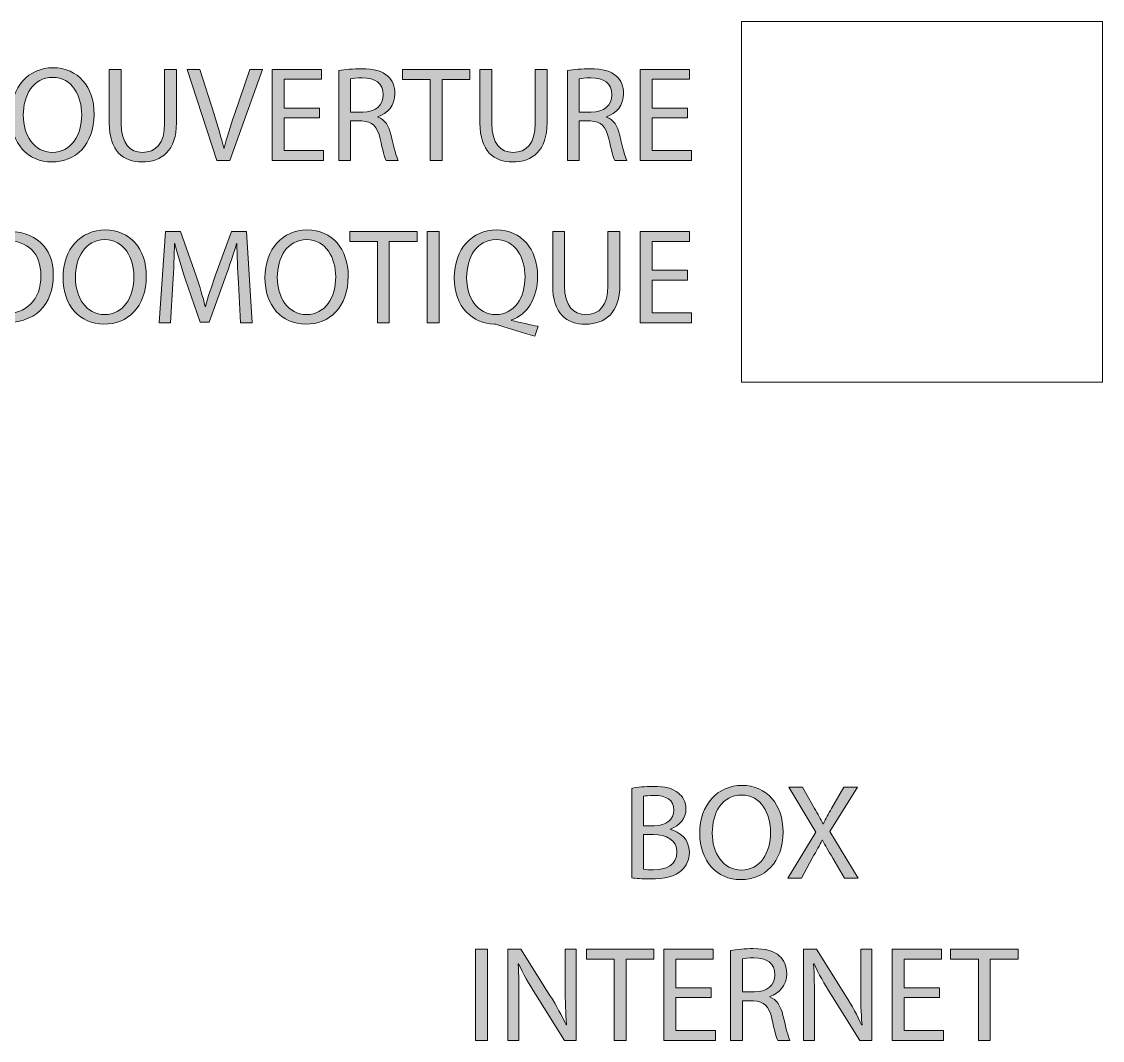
# Model space of a CAD drawing. Header units: inches. Extents: x 1 to 361, y -269 to -1.
# Drawn here: x 140.03 to 164, y -227.6 to -205 of the extents above; entities that cross this region are included whole.
import ezdxf

# ---------------------------------------------------------------- set-up
doc = ezdxf.new("R2010")
doc.units = ezdxf.units.IN
doc.header["$MEASUREMENT"] = 0
doc.layers.add('Layer 1', color=7, linetype='Continuous')

# ---------------------------------------------------------------- blocks, each defined once
blk = doc.blocks.new('block 23')
at = {"layer": 'Layer 1'}
h = blk.add_hatch(color=7, dxfattribs=at)
h.dxf.hatch_style = 2
edge = h.paths.add_edge_path()
edge.add_spline(control_points=[(141.641, -207.049), (141.641, -207.741), (141.219, -208.113), (140.703, -208.113), (140.166, -208.113), (139.795, -207.696), (139.795, -207.084), (139.795, -206.443), (140.19, -206.023), (140.73, -206.023), (141.285, -206.023), (141.641, -206.446), (141.641, -207.049)], knot_values=[0, 0, 0, 0, 1, 1, 1, 2, 2, 2, 3, 3, 3, 4, 4, 4, 4], degree=3, periodic=1)
edge = h.paths.add_edge_path()
edge.add_spline(control_points=[(140.07, -207.078), (140.07, -207.513), (140.304, -207.9), (140.718, -207.9), (141.132, -207.9), (141.366, -207.519), (141.366, -207.06), (141.366, -206.656), (141.156, -206.236), (140.721, -206.236), (140.286, -206.236), (140.07, -206.638), (140.07, -207.078)], knot_values=[0, 0, 0, 0, 1, 1, 1, 2, 2, 2, 3, 3, 3, 4, 4, 4, 4], degree=3, periodic=1)
h = blk.add_hatch(color=7, dxfattribs=at)
h.dxf.hatch_style = 2
edge = h.paths.add_edge_path()
edge.add_spline(control_points=[(142.241, -206.059), (142.241, -206.059), (142.241, -207.259), (142.241, -207.259), (142.241, -207.708), (142.442, -207.9), (142.712, -207.9), (143.009, -207.9), (143.204, -207.702), (143.204, -207.259), (143.204, -207.259), (143.204, -206.059), (143.204, -206.059), (143.204, -206.059), (143.468, -206.059), (143.468, -206.059), (143.468, -206.059), (143.468, -207.24), (143.468, -207.24), (143.468, -207.861), (143.141, -208.113), (142.703, -208.113), (142.289, -208.113), (141.977, -207.879), (141.977, -207.249), (141.977, -207.249), (141.977, -206.059), (141.977, -206.059), (141.977, -206.059), (142.241, -206.059), (142.241, -206.059)], knot_values=[0, 0, 0, 0, 1, 1, 1, 2, 2, 2, 3, 3, 3, 4, 4, 4, 5, 5, 5, 6, 6, 6, 7, 7, 7, 8, 8, 8, 9, 9, 9, 10, 10, 10, 10], degree=3, periodic=1)
h = blk.add_hatch(color=7, dxfattribs=at)
h.dxf.hatch_style = 2
edge = h.paths.add_edge_path()
edge.add_spline(control_points=[(144.364, -208.08), (144.364, -208.08), (143.702, -206.059), (143.702, -206.059), (143.702, -206.059), (143.987, -206.059), (143.987, -206.059), (143.987, -206.059), (144.301, -207.055), (144.301, -207.055), (144.385, -207.328), (144.46, -207.573), (144.517, -207.81), (144.517, -207.81), (144.523, -207.81), (144.523, -207.81), (144.58, -207.576), (144.661, -207.321), (144.754, -207.057), (144.754, -207.057), (145.096, -206.059), (145.096, -206.059), (145.096, -206.059), (145.375, -206.059), (145.375, -206.059), (145.375, -206.059), (144.652, -208.08), (144.652, -208.08), (144.652, -208.08), (144.364, -208.08), (144.364, -208.08)], knot_values=[0, 0, 0, 0, 1, 1, 1, 2, 2, 2, 3, 3, 3, 4, 4, 4, 5, 5, 5, 6, 6, 6, 7, 7, 7, 8, 8, 8, 9, 9, 9, 10, 10, 10, 10], degree=3, periodic=1)
h = blk.add_hatch(color=7, dxfattribs=at)
h.dxf.hatch_style = 2
h.paths.add_polyline_path([(146.637, -207.133), (145.855, -207.133), (145.855, -207.861), (146.73, -207.861), (146.73, -208.08), (145.591, -208.08), (145.591, -206.059), (146.685, -206.059), (146.685, -206.278), (145.855, -206.278), (145.855, -206.916), (146.637, -206.916)])
h = blk.add_hatch(color=7, dxfattribs=at)
h.dxf.hatch_style = 2
edge = h.paths.add_edge_path()
edge.add_spline(control_points=[(147.069, -206.086), (147.201, -206.062), (147.393, -206.044), (147.57, -206.044), (147.849, -206.044), (148.032, -206.098), (148.155, -206.209), (148.253, -206.299), (148.313, -206.437), (148.313, -206.596), (148.313, -206.86), (148.146, -207.037), (147.936, -207.108), (147.936, -207.108), (147.936, -207.117), (147.936, -207.117), (148.089, -207.171), (148.182, -207.315), (148.23, -207.525), (148.296, -207.807), (148.344, -208.002), (148.385, -208.08), (148.385, -208.08), (148.116, -208.08), (148.116, -208.08), (148.083, -208.02), (148.038, -207.849), (147.984, -207.597), (147.924, -207.319), (147.813, -207.213), (147.576, -207.204), (147.576, -207.204), (147.33, -207.204), (147.33, -207.204), (147.33, -207.204), (147.33, -208.08), (147.33, -208.08), (147.33, -208.08), (147.069, -208.08), (147.069, -208.08), (147.069, -208.08), (147.069, -206.086), (147.069, -206.086)], knot_values=[0, 0, 0, 0, 1, 1, 1, 2, 2, 2, 3, 3, 3, 4, 4, 4, 5, 5, 5, 6, 6, 6, 7, 7, 7, 8, 8, 8, 9, 9, 9, 10, 10, 10, 11, 11, 11, 12, 12, 12, 13, 13, 13, 14, 14, 14, 14], degree=3, periodic=1)
edge = h.paths.add_edge_path()
edge.add_spline(control_points=[(147.33, -207.006), (147.33, -207.006), (147.597, -207.006), (147.597, -207.006), (147.876, -207.006), (148.053, -206.854), (148.053, -206.623), (148.053, -206.362), (147.864, -206.248), (147.588, -206.248), (147.462, -206.248), (147.375, -206.257), (147.33, -206.269), (147.33, -206.269), (147.33, -207.006), (147.33, -207.006)], knot_values=[0, 0, 0, 0, 1, 1, 1, 2, 2, 2, 3, 3, 3, 4, 4, 4, 5, 5, 5, 5], degree=3, periodic=1)
h = blk.add_hatch(color=7, dxfattribs=at)
h.dxf.hatch_style = 2
h.paths.add_polyline_path([(149.093, -206.281), (148.478, -206.281), (148.478, -206.059), (149.974, -206.059), (149.974, -206.281), (149.357, -206.281), (149.357, -208.08), (149.093, -208.08)])
h = blk.add_hatch(color=7, dxfattribs=at)
h.dxf.hatch_style = 2
edge = h.paths.add_edge_path()
edge.add_spline(control_points=[(150.46, -206.059), (150.46, -206.059), (150.46, -207.259), (150.46, -207.259), (150.46, -207.708), (150.661, -207.9), (150.931, -207.9), (151.228, -207.9), (151.423, -207.702), (151.423, -207.259), (151.423, -207.259), (151.423, -206.059), (151.423, -206.059), (151.423, -206.059), (151.687, -206.059), (151.687, -206.059), (151.687, -206.059), (151.687, -207.24), (151.687, -207.24), (151.687, -207.861), (151.36, -208.113), (150.922, -208.113), (150.508, -208.113), (150.197, -207.879), (150.197, -207.249), (150.197, -207.249), (150.197, -206.059), (150.197, -206.059), (150.197, -206.059), (150.46, -206.059), (150.46, -206.059)], knot_values=[0, 0, 0, 0, 1, 1, 1, 2, 2, 2, 3, 3, 3, 4, 4, 4, 5, 5, 5, 6, 6, 6, 7, 7, 7, 8, 8, 8, 9, 9, 9, 10, 10, 10, 10], degree=3, periodic=1)
h = blk.add_hatch(color=7, dxfattribs=at)
h.dxf.hatch_style = 2
edge = h.paths.add_edge_path()
edge.add_spline(control_points=[(152.14, -206.086), (152.272, -206.062), (152.464, -206.044), (152.64, -206.044), (152.919, -206.044), (153.102, -206.098), (153.225, -206.209), (153.324, -206.299), (153.384, -206.437), (153.384, -206.596), (153.384, -206.86), (153.216, -207.037), (153.006, -207.108), (153.006, -207.108), (153.006, -207.117), (153.006, -207.117), (153.159, -207.171), (153.252, -207.315), (153.3, -207.525), (153.366, -207.807), (153.414, -208.002), (153.456, -208.08), (153.456, -208.08), (153.186, -208.08), (153.186, -208.08), (153.153, -208.02), (153.108, -207.849), (153.054, -207.597), (152.994, -207.319), (152.883, -207.213), (152.646, -207.204), (152.646, -207.204), (152.401, -207.204), (152.401, -207.204), (152.401, -207.204), (152.401, -208.08), (152.401, -208.08), (152.401, -208.08), (152.14, -208.08), (152.14, -208.08), (152.14, -208.08), (152.14, -206.086), (152.14, -206.086)], knot_values=[0, 0, 0, 0, 1, 1, 1, 2, 2, 2, 3, 3, 3, 4, 4, 4, 5, 5, 5, 6, 6, 6, 7, 7, 7, 8, 8, 8, 9, 9, 9, 10, 10, 10, 11, 11, 11, 12, 12, 12, 13, 13, 13, 14, 14, 14, 14], degree=3, periodic=1)
edge = h.paths.add_edge_path()
edge.add_spline(control_points=[(152.401, -207.006), (152.401, -207.006), (152.667, -207.006), (152.667, -207.006), (152.946, -207.006), (153.123, -206.854), (153.123, -206.623), (153.123, -206.362), (152.934, -206.248), (152.658, -206.248), (152.532, -206.248), (152.445, -206.257), (152.401, -206.269), (152.401, -206.269), (152.401, -207.006), (152.401, -207.006)], knot_values=[0, 0, 0, 0, 1, 1, 1, 2, 2, 2, 3, 3, 3, 4, 4, 4, 5, 5, 5, 5], degree=3, periodic=1)
h = blk.add_hatch(color=7, dxfattribs=at)
h.dxf.hatch_style = 2
h.paths.add_polyline_path([(154.796, -207.133), (154.014, -207.133), (154.014, -207.861), (154.889, -207.861), (154.889, -208.08), (153.75, -208.08), (153.75, -206.059), (154.844, -206.059), (154.844, -206.278), (154.014, -206.278), (154.014, -206.916), (154.796, -206.916)])
h = blk.add_hatch(color=7, dxfattribs=at)
h.dxf.hatch_style = 2
edge = h.paths.add_edge_path()
edge.add_spline(control_points=[(139.075, -209.687), (139.234, -209.661), (139.422, -209.643), (139.629, -209.643), (140.004, -209.643), (140.271, -209.732), (140.448, -209.894), (140.631, -210.06), (140.736, -210.293), (140.736, -210.62), (140.736, -210.95), (140.631, -211.22), (140.445, -211.405), (140.253, -211.595), (139.941, -211.696), (139.548, -211.696), (139.359, -211.696), (139.207, -211.687), (139.075, -211.673), (139.075, -211.673), (139.075, -209.687), (139.075, -209.687)], knot_values=[0, 0, 0, 0, 1, 1, 1, 2, 2, 2, 3, 3, 3, 4, 4, 4, 5, 5, 5, 6, 6, 6, 7, 7, 7, 7], degree=3, periodic=1)
edge = h.paths.add_edge_path()
edge.add_spline(control_points=[(139.336, -211.474), (139.401, -211.484), (139.497, -211.486), (139.599, -211.486), (140.16, -211.486), (140.46, -211.174), (140.46, -210.629), (140.463, -210.152), (140.193, -209.849), (139.641, -209.849), (139.506, -209.849), (139.405, -209.861), (139.336, -209.876), (139.336, -209.876), (139.336, -211.474), (139.336, -211.474)], knot_values=[0, 0, 0, 0, 1, 1, 1, 2, 2, 2, 3, 3, 3, 4, 4, 4, 5, 5, 5, 5], degree=3, periodic=1)
h = blk.add_hatch(color=7, dxfattribs=at)
h.dxf.hatch_style = 2
edge = h.paths.add_edge_path()
edge.add_spline(control_points=[(142.799, -210.647), (142.799, -211.34), (142.376, -211.711), (141.86, -211.711), (141.324, -211.711), (140.952, -211.294), (140.952, -210.683), (140.952, -210.041), (141.347, -209.621), (141.887, -209.621), (142.442, -209.621), (142.799, -210.044), (142.799, -210.647)], knot_values=[0, 0, 0, 0, 1, 1, 1, 2, 2, 2, 3, 3, 3, 4, 4, 4, 4], degree=3, periodic=1)
edge = h.paths.add_edge_path()
edge.add_spline(control_points=[(141.228, -210.677), (141.228, -211.112), (141.461, -211.498), (141.875, -211.498), (142.289, -211.498), (142.523, -211.118), (142.523, -210.659), (142.523, -210.254), (142.313, -209.834), (141.878, -209.834), (141.443, -209.834), (141.228, -210.236), (141.228, -210.677)], knot_values=[0, 0, 0, 0, 1, 1, 1, 2, 2, 2, 3, 3, 3, 4, 4, 4, 4], degree=3, periodic=1)
h = blk.add_hatch(color=7, dxfattribs=at)
h.dxf.hatch_style = 2
edge = h.paths.add_edge_path()
edge.add_spline(control_points=[(144.841, -210.791), (144.826, -210.509), (144.808, -210.167), (144.808, -209.918), (144.808, -209.918), (144.802, -209.918), (144.802, -209.918), (144.73, -210.152), (144.649, -210.407), (144.547, -210.686), (144.547, -210.686), (144.19, -211.666), (144.19, -211.666), (144.19, -211.666), (143.992, -211.666), (143.992, -211.666), (143.992, -211.666), (143.662, -210.704), (143.662, -210.704), (143.566, -210.416), (143.488, -210.158), (143.432, -209.918), (143.432, -209.918), (143.426, -209.918), (143.426, -209.918), (143.419, -210.17), (143.405, -210.506), (143.387, -210.812), (143.387, -210.812), (143.333, -211.678), (143.333, -211.678), (143.333, -211.678), (143.084, -211.678), (143.084, -211.678), (143.084, -211.678), (143.225, -209.657), (143.225, -209.657), (143.225, -209.657), (143.557, -209.657), (143.557, -209.657), (143.557, -209.657), (143.902, -210.635), (143.902, -210.635), (143.986, -210.884), (144.052, -211.105), (144.106, -211.316), (144.106, -211.316), (144.112, -211.316), (144.112, -211.316), (144.166, -211.112), (144.238, -210.89), (144.328, -210.635), (144.328, -210.635), (144.688, -209.657), (144.688, -209.657), (144.688, -209.657), (145.021, -209.657), (145.021, -209.657), (145.021, -209.657), (145.147, -211.678), (145.147, -211.678), (145.147, -211.678), (144.889, -211.678), (144.889, -211.678), (144.889, -211.678), (144.841, -210.791), (144.841, -210.791)], knot_values=[0, 0, 0, 0, 1, 1, 1, 2, 2, 2, 3, 3, 3, 4, 4, 4, 5, 5, 5, 6, 6, 6, 7, 7, 7, 8, 8, 8, 9, 9, 9, 10, 10, 10, 11, 11, 11, 12, 12, 12, 13, 13, 13, 14, 14, 14, 15, 15, 15, 16, 16, 16, 17, 17, 17, 18, 18, 18, 19, 19, 19, 20, 20, 20, 21, 21, 21, 22, 22, 22, 22], degree=3, periodic=1)
h = blk.add_hatch(color=7, dxfattribs=at)
h.dxf.hatch_style = 2
edge = h.paths.add_edge_path()
edge.add_spline(control_points=[(147.276, -210.647), (147.276, -211.34), (146.853, -211.711), (146.337, -211.711), (145.8, -211.711), (145.429, -211.294), (145.429, -210.683), (145.429, -210.041), (145.824, -209.621), (146.364, -209.621), (146.919, -209.621), (147.276, -210.044), (147.276, -210.647)], knot_values=[0, 0, 0, 0, 1, 1, 1, 2, 2, 2, 3, 3, 3, 4, 4, 4, 4], degree=3, periodic=1)
edge = h.paths.add_edge_path()
edge.add_spline(control_points=[(145.704, -210.677), (145.704, -211.112), (145.938, -211.498), (146.352, -211.498), (146.766, -211.498), (147, -211.118), (147, -210.659), (147, -210.254), (146.79, -209.834), (146.355, -209.834), (145.92, -209.834), (145.704, -210.236), (145.704, -210.677)], knot_values=[0, 0, 0, 0, 1, 1, 1, 2, 2, 2, 3, 3, 3, 4, 4, 4, 4], degree=3, periodic=1)
h = blk.add_hatch(color=7, dxfattribs=at)
h.dxf.hatch_style = 2
h.paths.add_polyline_path([(147.923, -209.879), (147.309, -209.879), (147.309, -209.657), (148.805, -209.657), (148.805, -209.879), (148.187, -209.879), (148.187, -211.678), (147.923, -211.678)])
h = blk.add_hatch(color=7, dxfattribs=at)
h.dxf.hatch_style = 2
h.paths.add_polyline_path([(149.291, -209.657), (149.291, -211.678), (149.027, -211.678), (149.027, -209.657)])
h = blk.add_hatch(color=7, dxfattribs=at)
h.dxf.hatch_style = 2
edge = h.paths.add_edge_path()
edge.add_spline(control_points=[(151.414, -211.975), (151.141, -211.903), (150.874, -211.822), (150.64, -211.741), (150.595, -211.726), (150.556, -211.711), (150.517, -211.711), (150.034, -211.693), (149.627, -211.34), (149.627, -210.686), (149.627, -210.038), (150.019, -209.621), (150.565, -209.621), (151.117, -209.621), (151.474, -210.047), (151.474, -210.644), (151.474, -211.165), (151.234, -211.495), (150.898, -211.615), (150.898, -211.615), (150.898, -211.627), (150.898, -211.627), (151.099, -211.678), (151.318, -211.726), (151.489, -211.757), (151.489, -211.757), (151.414, -211.975), (151.414, -211.975)], knot_values=[0, 0, 0, 0, 1, 1, 1, 2, 2, 2, 3, 3, 3, 4, 4, 4, 5, 5, 5, 6, 6, 6, 7, 7, 7, 8, 8, 8, 9, 9, 9, 9], degree=3, periodic=1)
edge = h.paths.add_edge_path()
edge.add_spline(control_points=[(151.198, -210.659), (151.198, -210.251), (150.988, -209.834), (150.559, -209.834), (150.118, -209.834), (149.902, -210.242), (149.902, -210.68), (149.902, -211.112), (150.136, -211.498), (150.55, -211.498), (150.964, -211.498), (151.198, -211.118), (151.198, -210.659)], knot_values=[0, 0, 0, 0, 1, 1, 1, 2, 2, 2, 3, 3, 3, 4, 4, 4, 4], degree=3, periodic=1)
h = blk.add_hatch(color=7, dxfattribs=at)
h.dxf.hatch_style = 2
edge = h.paths.add_edge_path()
edge.add_spline(control_points=[(152.073, -209.657), (152.073, -209.657), (152.073, -210.857), (152.073, -210.857), (152.073, -211.307), (152.274, -211.498), (152.544, -211.498), (152.841, -211.498), (153.036, -211.3), (153.036, -210.857), (153.036, -210.857), (153.036, -209.657), (153.036, -209.657), (153.036, -209.657), (153.3, -209.657), (153.3, -209.657), (153.3, -209.657), (153.3, -210.839), (153.3, -210.839), (153.3, -211.46), (152.973, -211.711), (152.535, -211.711), (152.121, -211.711), (151.81, -211.478), (151.81, -210.848), (151.81, -210.848), (151.81, -209.657), (151.81, -209.657), (151.81, -209.657), (152.073, -209.657), (152.073, -209.657)], knot_values=[0, 0, 0, 0, 1, 1, 1, 2, 2, 2, 3, 3, 3, 4, 4, 4, 5, 5, 5, 6, 6, 6, 7, 7, 7, 8, 8, 8, 9, 9, 9, 10, 10, 10, 10], degree=3, periodic=1)
h = blk.add_hatch(color=7, dxfattribs=at)
h.dxf.hatch_style = 2
h.paths.add_polyline_path([(154.796, -210.731), (154.014, -210.731), (154.014, -211.46), (154.889, -211.46), (154.889, -211.678), (153.75, -211.678), (153.75, -209.657), (154.844, -209.657), (154.844, -209.876), (154.014, -209.876), (154.014, -210.515), (154.796, -210.515)])
at = {"layer": 'Layer 1', "lineweight": 0}
for points in [[(146.637, -207.133), (145.855, -207.133), (145.855, -207.861), (146.73, -207.861), (146.73, -208.08), (145.591, -208.08), (145.591, -206.059), (146.685, -206.059), (146.685, -206.278), (145.855, -206.278), (145.855, -206.916), (146.637, -206.916), (146.637, -207.133)], [(149.093, -206.281), (148.478, -206.281), (148.478, -206.059), (149.974, -206.059), (149.974, -206.281), (149.357, -206.281), (149.357, -208.08), (149.093, -208.08), (149.093, -206.281)], [(154.796, -207.133), (154.014, -207.133), (154.014, -207.861), (154.889, -207.861), (154.889, -208.08), (153.75, -208.08), (153.75, -206.059), (154.844, -206.059), (154.844, -206.278), (154.014, -206.278), (154.014, -206.916), (154.796, -206.916), (154.796, -207.133)], [(147.923, -209.879), (147.309, -209.879), (147.309, -209.657), (148.805, -209.657), (148.805, -209.879), (148.187, -209.879), (148.187, -211.678), (147.923, -211.678), (147.923, -209.879)], [(149.291, -209.657), (149.291, -211.678), (149.027, -211.678), (149.027, -209.657), (149.291, -209.657)], [(154.796, -210.731), (154.014, -210.731), (154.014, -211.46), (154.889, -211.46), (154.889, -211.678), (153.75, -211.678), (153.75, -209.657), (154.844, -209.657), (154.844, -209.876), (154.014, -209.876), (154.014, -210.515), (154.796, -210.515), (154.796, -210.731)]]:
    blk.add_lwpolyline(points, dxfattribs=at)
for points, knots in [([(141.641, -207.049), (141.641, -207.741), (141.219, -208.113), (140.703, -208.113), (140.166, -208.113), (139.795, -207.696), (139.795, -207.084), (139.795, -206.443), (140.19, -206.023), (140.73, -206.023), (141.285, -206.023), (141.641, -206.446), (141.641, -207.049)], [0, 0, 0, 0, 1, 1, 1, 2, 2, 2, 3, 3, 3, 4, 4, 4, 4]), ([(142.241, -206.059), (142.241, -206.059), (142.241, -207.259), (142.241, -207.259), (142.241, -207.708), (142.442, -207.9), (142.712, -207.9), (143.009, -207.9), (143.204, -207.702), (143.204, -207.259), (143.204, -207.259), (143.204, -206.059), (143.204, -206.059), (143.204, -206.059), (143.468, -206.059), (143.468, -206.059), (143.468, -206.059), (143.468, -207.24), (143.468, -207.24), (143.468, -207.861), (143.141, -208.113), (142.703, -208.113), (142.289, -208.113), (141.977, -207.879), (141.977, -207.249), (141.977, -207.249), (141.977, -206.059), (141.977, -206.059), (141.977, -206.059), (142.241, -206.059), (142.241, -206.059)], [0, 0, 0, 0, 1, 1, 1, 2, 2, 2, 3, 3, 3, 4, 4, 4, 5, 5, 5, 6, 6, 6, 7, 7, 7, 8, 8, 8, 9, 9, 9, 10, 10, 10, 10]), ([(144.364, -208.08), (144.364, -208.08), (143.702, -206.059), (143.702, -206.059), (143.702, -206.059), (143.987, -206.059), (143.987, -206.059), (143.987, -206.059), (144.301, -207.055), (144.301, -207.055), (144.385, -207.328), (144.46, -207.573), (144.517, -207.81), (144.517, -207.81), (144.523, -207.81), (144.523, -207.81), (144.58, -207.576), (144.661, -207.321), (144.754, -207.057), (144.754, -207.057), (145.096, -206.059), (145.096, -206.059), (145.096, -206.059), (145.375, -206.059), (145.375, -206.059), (145.375, -206.059), (144.652, -208.08), (144.652, -208.08), (144.652, -208.08), (144.364, -208.08), (144.364, -208.08)], [0, 0, 0, 0, 1, 1, 1, 2, 2, 2, 3, 3, 3, 4, 4, 4, 5, 5, 5, 6, 6, 6, 7, 7, 7, 8, 8, 8, 9, 9, 9, 10, 10, 10, 10]), ([(147.069, -206.086), (147.201, -206.062), (147.393, -206.044), (147.57, -206.044), (147.849, -206.044), (148.032, -206.098), (148.155, -206.209), (148.253, -206.299), (148.313, -206.437), (148.313, -206.596), (148.313, -206.86), (148.146, -207.037), (147.936, -207.108), (147.936, -207.108), (147.936, -207.117), (147.936, -207.117), (148.089, -207.171), (148.182, -207.315), (148.23, -207.525), (148.296, -207.807), (148.344, -208.002), (148.385, -208.08), (148.385, -208.08), (148.116, -208.08), (148.116, -208.08), (148.083, -208.02), (148.038, -207.849), (147.984, -207.597), (147.924, -207.319), (147.813, -207.213), (147.576, -207.204), (147.576, -207.204), (147.33, -207.204), (147.33, -207.204), (147.33, -207.204), (147.33, -208.08), (147.33, -208.08), (147.33, -208.08), (147.069, -208.08), (147.069, -208.08), (147.069, -208.08), (147.069, -206.086), (147.069, -206.086)], [0, 0, 0, 0, 1, 1, 1, 2, 2, 2, 3, 3, 3, 4, 4, 4, 5, 5, 5, 6, 6, 6, 7, 7, 7, 8, 8, 8, 9, 9, 9, 10, 10, 10, 11, 11, 11, 12, 12, 12, 13, 13, 13, 14, 14, 14, 14]), ([(150.46, -206.059), (150.46, -206.059), (150.46, -207.259), (150.46, -207.259), (150.46, -207.708), (150.661, -207.9), (150.931, -207.9), (151.228, -207.9), (151.423, -207.702), (151.423, -207.259), (151.423, -207.259), (151.423, -206.059), (151.423, -206.059), (151.423, -206.059), (151.687, -206.059), (151.687, -206.059), (151.687, -206.059), (151.687, -207.24), (151.687, -207.24), (151.687, -207.861), (151.36, -208.113), (150.922, -208.113), (150.508, -208.113), (150.197, -207.879), (150.197, -207.249), (150.197, -207.249), (150.197, -206.059), (150.197, -206.059), (150.197, -206.059), (150.46, -206.059), (150.46, -206.059)], [0, 0, 0, 0, 1, 1, 1, 2, 2, 2, 3, 3, 3, 4, 4, 4, 5, 5, 5, 6, 6, 6, 7, 7, 7, 8, 8, 8, 9, 9, 9, 10, 10, 10, 10]), ([(152.14, -206.086), (152.272, -206.062), (152.464, -206.044), (152.64, -206.044), (152.919, -206.044), (153.102, -206.098), (153.225, -206.209), (153.324, -206.299), (153.384, -206.437), (153.384, -206.596), (153.384, -206.86), (153.216, -207.037), (153.006, -207.108), (153.006, -207.108), (153.006, -207.117), (153.006, -207.117), (153.159, -207.171), (153.252, -207.315), (153.3, -207.525), (153.366, -207.807), (153.414, -208.002), (153.456, -208.08), (153.456, -208.08), (153.186, -208.08), (153.186, -208.08), (153.153, -208.02), (153.108, -207.849), (153.054, -207.597), (152.994, -207.319), (152.883, -207.213), (152.646, -207.204), (152.646, -207.204), (152.401, -207.204), (152.401, -207.204), (152.401, -207.204), (152.401, -208.08), (152.401, -208.08), (152.401, -208.08), (152.14, -208.08), (152.14, -208.08), (152.14, -208.08), (152.14, -206.086), (152.14, -206.086)], [0, 0, 0, 0, 1, 1, 1, 2, 2, 2, 3, 3, 3, 4, 4, 4, 5, 5, 5, 6, 6, 6, 7, 7, 7, 8, 8, 8, 9, 9, 9, 10, 10, 10, 11, 11, 11, 12, 12, 12, 13, 13, 13, 14, 14, 14, 14]), ([(140.07, -207.078), (140.07, -207.513), (140.304, -207.9), (140.718, -207.9), (141.132, -207.9), (141.366, -207.519), (141.366, -207.06), (141.366, -206.656), (141.156, -206.236), (140.721, -206.236), (140.286, -206.236), (140.07, -206.638), (140.07, -207.078)], [0, 0, 0, 0, 1, 1, 1, 2, 2, 2, 3, 3, 3, 4, 4, 4, 4]), ([(147.33, -207.006), (147.33, -207.006), (147.597, -207.006), (147.597, -207.006), (147.876, -207.006), (148.053, -206.854), (148.053, -206.623), (148.053, -206.362), (147.864, -206.248), (147.588, -206.248), (147.462, -206.248), (147.375, -206.257), (147.33, -206.269), (147.33, -206.269), (147.33, -207.006), (147.33, -207.006)], [0, 0, 0, 0, 1, 1, 1, 2, 2, 2, 3, 3, 3, 4, 4, 4, 5, 5, 5, 5]), ([(152.401, -207.006), (152.401, -207.006), (152.667, -207.006), (152.667, -207.006), (152.946, -207.006), (153.123, -206.854), (153.123, -206.623), (153.123, -206.362), (152.934, -206.248), (152.658, -206.248), (152.532, -206.248), (152.445, -206.257), (152.401, -206.269), (152.401, -206.269), (152.401, -207.006), (152.401, -207.006)], [0, 0, 0, 0, 1, 1, 1, 2, 2, 2, 3, 3, 3, 4, 4, 4, 5, 5, 5, 5]), ([(139.075, -209.687), (139.234, -209.661), (139.422, -209.643), (139.629, -209.643), (140.004, -209.643), (140.271, -209.732), (140.448, -209.894), (140.631, -210.06), (140.736, -210.293), (140.736, -210.62), (140.736, -210.95), (140.631, -211.22), (140.445, -211.405), (140.253, -211.595), (139.941, -211.696), (139.548, -211.696), (139.359, -211.696), (139.207, -211.687), (139.075, -211.673), (139.075, -211.673), (139.075, -209.687), (139.075, -209.687)], [0, 0, 0, 0, 1, 1, 1, 2, 2, 2, 3, 3, 3, 4, 4, 4, 5, 5, 5, 6, 6, 6, 7, 7, 7, 7]), ([(142.799, -210.647), (142.799, -211.34), (142.376, -211.711), (141.86, -211.711), (141.324, -211.711), (140.952, -211.294), (140.952, -210.683), (140.952, -210.041), (141.347, -209.621), (141.887, -209.621), (142.442, -209.621), (142.799, -210.044), (142.799, -210.647)], [0, 0, 0, 0, 1, 1, 1, 2, 2, 2, 3, 3, 3, 4, 4, 4, 4]), ([(144.841, -210.791), (144.826, -210.509), (144.808, -210.167), (144.808, -209.918), (144.808, -209.918), (144.802, -209.918), (144.802, -209.918), (144.73, -210.152), (144.649, -210.407), (144.547, -210.686), (144.547, -210.686), (144.19, -211.666), (144.19, -211.666), (144.19, -211.666), (143.992, -211.666), (143.992, -211.666), (143.992, -211.666), (143.662, -210.704), (143.662, -210.704), (143.566, -210.416), (143.488, -210.158), (143.432, -209.918), (143.432, -209.918), (143.426, -209.918), (143.426, -209.918), (143.419, -210.17), (143.405, -210.506), (143.387, -210.812), (143.387, -210.812), (143.333, -211.678), (143.333, -211.678), (143.333, -211.678), (143.084, -211.678), (143.084, -211.678), (143.084, -211.678), (143.225, -209.657), (143.225, -209.657), (143.225, -209.657), (143.557, -209.657), (143.557, -209.657), (143.557, -209.657), (143.902, -210.635), (143.902, -210.635), (143.986, -210.884), (144.052, -211.105), (144.106, -211.316), (144.106, -211.316), (144.112, -211.316), (144.112, -211.316), (144.166, -211.112), (144.238, -210.89), (144.328, -210.635), (144.328, -210.635), (144.688, -209.657), (144.688, -209.657), (144.688, -209.657), (145.021, -209.657), (145.021, -209.657), (145.021, -209.657), (145.147, -211.678), (145.147, -211.678), (145.147, -211.678), (144.889, -211.678), (144.889, -211.678), (144.889, -211.678), (144.841, -210.791), (144.841, -210.791)], [0, 0, 0, 0, 1, 1, 1, 2, 2, 2, 3, 3, 3, 4, 4, 4, 5, 5, 5, 6, 6, 6, 7, 7, 7, 8, 8, 8, 9, 9, 9, 10, 10, 10, 11, 11, 11, 12, 12, 12, 13, 13, 13, 14, 14, 14, 15, 15, 15, 16, 16, 16, 17, 17, 17, 18, 18, 18, 19, 19, 19, 20, 20, 20, 21, 21, 21, 22, 22, 22, 22]), ([(147.276, -210.647), (147.276, -211.34), (146.853, -211.711), (146.337, -211.711), (145.8, -211.711), (145.429, -211.294), (145.429, -210.683), (145.429, -210.041), (145.824, -209.621), (146.364, -209.621), (146.919, -209.621), (147.276, -210.044), (147.276, -210.647)], [0, 0, 0, 0, 1, 1, 1, 2, 2, 2, 3, 3, 3, 4, 4, 4, 4]), ([(151.414, -211.975), (151.141, -211.903), (150.874, -211.822), (150.64, -211.741), (150.595, -211.726), (150.556, -211.711), (150.517, -211.711), (150.034, -211.693), (149.627, -211.34), (149.627, -210.686), (149.627, -210.038), (150.019, -209.621), (150.565, -209.621), (151.117, -209.621), (151.474, -210.047), (151.474, -210.644), (151.474, -211.165), (151.234, -211.495), (150.898, -211.615), (150.898, -211.615), (150.898, -211.627), (150.898, -211.627), (151.099, -211.678), (151.318, -211.726), (151.489, -211.757), (151.489, -211.757), (151.414, -211.975), (151.414, -211.975)], [0, 0, 0, 0, 1, 1, 1, 2, 2, 2, 3, 3, 3, 4, 4, 4, 5, 5, 5, 6, 6, 6, 7, 7, 7, 8, 8, 8, 9, 9, 9, 9]), ([(152.073, -209.657), (152.073, -209.657), (152.073, -210.857), (152.073, -210.857), (152.073, -211.307), (152.274, -211.498), (152.544, -211.498), (152.841, -211.498), (153.036, -211.3), (153.036, -210.857), (153.036, -210.857), (153.036, -209.657), (153.036, -209.657), (153.036, -209.657), (153.3, -209.657), (153.3, -209.657), (153.3, -209.657), (153.3, -210.839), (153.3, -210.839), (153.3, -211.46), (152.973, -211.711), (152.535, -211.711), (152.121, -211.711), (151.81, -211.478), (151.81, -210.848), (151.81, -210.848), (151.81, -209.657), (151.81, -209.657), (151.81, -209.657), (152.073, -209.657), (152.073, -209.657)], [0, 0, 0, 0, 1, 1, 1, 2, 2, 2, 3, 3, 3, 4, 4, 4, 5, 5, 5, 6, 6, 6, 7, 7, 7, 8, 8, 8, 9, 9, 9, 10, 10, 10, 10]), ([(139.336, -211.474), (139.401, -211.484), (139.497, -211.486), (139.599, -211.486), (140.16, -211.486), (140.46, -211.174), (140.46, -210.629), (140.463, -210.152), (140.193, -209.849), (139.641, -209.849), (139.506, -209.849), (139.405, -209.861), (139.336, -209.876), (139.336, -209.876), (139.336, -211.474), (139.336, -211.474)], [0, 0, 0, 0, 1, 1, 1, 2, 2, 2, 3, 3, 3, 4, 4, 4, 5, 5, 5, 5]), ([(141.228, -210.677), (141.228, -211.112), (141.461, -211.498), (141.875, -211.498), (142.289, -211.498), (142.523, -211.118), (142.523, -210.659), (142.523, -210.254), (142.313, -209.834), (141.878, -209.834), (141.443, -209.834), (141.228, -210.236), (141.228, -210.677)], [0, 0, 0, 0, 1, 1, 1, 2, 2, 2, 3, 3, 3, 4, 4, 4, 4]), ([(145.704, -210.677), (145.704, -211.112), (145.938, -211.498), (146.352, -211.498), (146.766, -211.498), (147, -211.118), (147, -210.659), (147, -210.254), (146.79, -209.834), (146.355, -209.834), (145.92, -209.834), (145.704, -210.236), (145.704, -210.677)], [0, 0, 0, 0, 1, 1, 1, 2, 2, 2, 3, 3, 3, 4, 4, 4, 4]), ([(151.198, -210.659), (151.198, -210.251), (150.988, -209.834), (150.559, -209.834), (150.118, -209.834), (149.902, -210.242), (149.902, -210.68), (149.902, -211.112), (150.136, -211.498), (150.55, -211.498), (150.964, -211.498), (151.198, -211.118), (151.198, -210.659)], [0, 0, 0, 0, 1, 1, 1, 2, 2, 2, 3, 3, 3, 4, 4, 4, 4])]:
    blk.add_open_spline(points, degree=3, knots=knots, dxfattribs=at)
blk = doc.blocks.new('block 55')
at = {"layer": 'Layer 1'}
h = blk.add_hatch(color=7, dxfattribs=at)
h.dxf.hatch_style = 2
edge = h.paths.add_edge_path()
edge.add_spline(control_points=[(153.567, -222.008), (153.68, -221.982), (153.863, -221.964), (154.043, -221.964), (154.304, -221.964), (154.472, -222.008), (154.595, -222.11), (154.7, -222.188), (154.766, -222.308), (154.766, -222.467), (154.766, -222.665), (154.634, -222.836), (154.424, -222.911), (154.424, -222.911), (154.424, -222.92), (154.424, -222.92), (154.616, -222.965), (154.841, -223.124), (154.841, -223.424), (154.841, -223.597), (154.772, -223.732), (154.667, -223.828), (154.529, -223.957), (154.301, -224.017), (153.971, -224.017), (153.791, -224.017), (153.653, -224.005), (153.567, -223.994), (153.567, -223.994), (153.567, -222.008), (153.567, -222.008)], knot_values=[0, 0, 0, 0, 1, 1, 1, 2, 2, 2, 3, 3, 3, 4, 4, 4, 5, 5, 5, 6, 6, 6, 7, 7, 7, 8, 8, 8, 9, 9, 9, 10, 10, 10, 10], degree=3, periodic=1)
edge = h.paths.add_edge_path()
edge.add_spline(control_points=[(153.827, -222.836), (153.827, -222.836), (154.064, -222.836), (154.064, -222.836), (154.337, -222.836), (154.499, -222.689), (154.499, -222.494), (154.499, -222.26), (154.322, -222.164), (154.058, -222.164), (153.938, -222.164), (153.869, -222.173), (153.827, -222.182), (153.827, -222.182), (153.827, -222.836), (153.827, -222.836)], knot_values=[0, 0, 0, 0, 1, 1, 1, 2, 2, 2, 3, 3, 3, 4, 4, 4, 5, 5, 5, 5], degree=3, periodic=1)
edge = h.paths.add_edge_path()
edge.add_spline(control_points=[(153.827, -223.801), (153.881, -223.81), (153.953, -223.814), (154.046, -223.814), (154.316, -223.814), (154.565, -223.715), (154.565, -223.421), (154.565, -223.148), (154.328, -223.031), (154.043, -223.031), (154.043, -223.031), (153.827, -223.031), (153.827, -223.031), (153.827, -223.031), (153.827, -223.801), (153.827, -223.801)], knot_values=[0, 0, 0, 0, 1, 1, 1, 2, 2, 2, 3, 3, 3, 4, 4, 4, 5, 5, 5, 5], degree=3, periodic=1)
h = blk.add_hatch(color=7, dxfattribs=at)
h.dxf.hatch_style = 2
edge = h.paths.add_edge_path()
edge.add_spline(control_points=[(156.919, -222.968), (156.919, -223.661), (156.496, -224.032), (155.98, -224.032), (155.444, -224.032), (155.072, -223.615), (155.072, -223.004), (155.072, -222.362), (155.468, -221.942), (156.007, -221.942), (156.562, -221.942), (156.919, -222.365), (156.919, -222.968)], knot_values=[0, 0, 0, 0, 1, 1, 1, 2, 2, 2, 3, 3, 3, 4, 4, 4, 4], degree=3, periodic=1)
edge = h.paths.add_edge_path()
edge.add_spline(control_points=[(155.348, -222.998), (155.348, -223.433), (155.581, -223.819), (155.995, -223.819), (156.409, -223.819), (156.643, -223.439), (156.643, -222.98), (156.643, -222.575), (156.433, -222.155), (155.998, -222.155), (155.563, -222.155), (155.348, -222.557), (155.348, -222.998)], knot_values=[0, 0, 0, 0, 1, 1, 1, 2, 2, 2, 3, 3, 3, 4, 4, 4, 4], degree=3, periodic=1)
h = blk.add_hatch(color=7, dxfattribs=at)
h.dxf.hatch_style = 2
edge = h.paths.add_edge_path()
edge.add_spline(control_points=[(158.283, -223.999), (158.283, -223.999), (158.022, -223.553), (158.022, -223.553), (157.917, -223.382), (157.854, -223.271), (157.791, -223.154), (157.791, -223.154), (157.786, -223.154), (157.786, -223.154), (157.728, -223.271), (157.668, -223.379), (157.566, -223.555), (157.566, -223.555), (157.324, -223.999), (157.324, -223.999), (157.324, -223.999), (157.024, -223.999), (157.024, -223.999), (157.024, -223.999), (157.642, -222.977), (157.642, -222.977), (157.642, -222.977), (157.048, -221.978), (157.048, -221.978), (157.048, -221.978), (157.351, -221.978), (157.351, -221.978), (157.351, -221.978), (157.617, -222.452), (157.617, -222.452), (157.693, -222.584), (157.749, -222.686), (157.803, -222.794), (157.803, -222.794), (157.812, -222.794), (157.812, -222.794), (157.87, -222.674), (157.921, -222.581), (157.995, -222.452), (157.995, -222.452), (158.268, -221.978), (158.268, -221.978), (158.268, -221.978), (158.571, -221.978), (158.571, -221.978), (158.571, -221.978), (157.956, -222.962), (157.956, -222.962), (157.956, -222.962), (158.586, -223.999), (158.586, -223.999), (158.586, -223.999), (158.283, -223.999), (158.283, -223.999)], knot_values=[0, 0, 0, 0, 1, 1, 1, 2, 2, 2, 3, 3, 3, 4, 4, 4, 5, 5, 5, 6, 6, 6, 7, 7, 7, 8, 8, 8, 9, 9, 9, 10, 10, 10, 11, 11, 11, 12, 12, 12, 13, 13, 13, 14, 14, 14, 15, 15, 15, 16, 16, 16, 17, 17, 17, 18, 18, 18, 18], degree=3, periodic=1)
h = blk.add_hatch(color=7, dxfattribs=at)
h.dxf.hatch_style = 2
h.paths.add_polyline_path([(150.361, -225.577), (150.361, -227.598), (150.097, -227.598), (150.097, -225.577)])
h = blk.add_hatch(color=7, dxfattribs=at)
h.dxf.hatch_style = 2
edge = h.paths.add_edge_path()
edge.add_spline(control_points=[(150.817, -227.598), (150.817, -227.598), (150.817, -225.577), (150.817, -225.577), (150.817, -225.577), (151.105, -225.577), (151.105, -225.577), (151.105, -225.577), (151.749, -226.599), (151.749, -226.599), (151.896, -226.836), (152.016, -227.049), (152.109, -227.256), (152.109, -227.256), (152.118, -227.253), (152.118, -227.253), (152.094, -226.983), (152.088, -226.737), (152.088, -226.422), (152.088, -226.422), (152.088, -225.577), (152.088, -225.577), (152.088, -225.577), (152.334, -225.577), (152.334, -225.577), (152.334, -225.577), (152.334, -227.598), (152.334, -227.598), (152.334, -227.598), (152.07, -227.598), (152.07, -227.598), (152.07, -227.598), (151.428, -226.573), (151.428, -226.573), (151.288, -226.347), (151.153, -226.116), (151.054, -225.898), (151.054, -225.898), (151.045, -225.901), (151.045, -225.901), (151.06, -226.156), (151.063, -226.398), (151.063, -226.734), (151.063, -226.734), (151.063, -227.598), (151.063, -227.598), (151.063, -227.598), (150.817, -227.598), (150.817, -227.598)], knot_values=[0, 0, 0, 0, 1, 1, 1, 2, 2, 2, 3, 3, 3, 4, 4, 4, 5, 5, 5, 6, 6, 6, 7, 7, 7, 8, 8, 8, 9, 9, 9, 10, 10, 10, 11, 11, 11, 12, 12, 12, 13, 13, 13, 14, 14, 14, 15, 15, 15, 16, 16, 16, 16], degree=3, periodic=1)
h = blk.add_hatch(color=7, dxfattribs=at)
h.dxf.hatch_style = 2
h.paths.add_polyline_path([(153.174, -225.799), (152.559, -225.799), (152.559, -225.577), (154.055, -225.577), (154.055, -225.799), (153.437, -225.799), (153.437, -227.598), (153.174, -227.598)])
h = blk.add_hatch(color=7, dxfattribs=at)
h.dxf.hatch_style = 2
h.paths.add_polyline_path([(155.324, -226.65), (154.541, -226.65), (154.541, -227.379), (155.417, -227.379), (155.417, -227.598), (154.277, -227.598), (154.277, -225.577), (155.372, -225.577), (155.372, -225.796), (154.541, -225.796), (154.541, -226.434), (155.324, -226.434)])
h = blk.add_hatch(color=7, dxfattribs=at)
h.dxf.hatch_style = 2
edge = h.paths.add_edge_path()
edge.add_spline(control_points=[(155.756, -225.604), (155.887, -225.58), (156.08, -225.562), (156.256, -225.562), (156.535, -225.562), (156.718, -225.616), (156.841, -225.726), (156.94, -225.817), (157, -225.955), (157, -226.114), (157, -226.378), (156.832, -226.555), (156.622, -226.626), (156.622, -226.626), (156.622, -226.635), (156.622, -226.635), (156.775, -226.689), (156.868, -226.833), (156.916, -227.043), (156.982, -227.325), (157.03, -227.52), (157.072, -227.598), (157.072, -227.598), (156.802, -227.598), (156.802, -227.598), (156.769, -227.538), (156.724, -227.367), (156.67, -227.115), (156.61, -226.836), (156.499, -226.731), (156.262, -226.722), (156.262, -226.722), (156.016, -226.722), (156.016, -226.722), (156.016, -226.722), (156.016, -227.598), (156.016, -227.598), (156.016, -227.598), (155.756, -227.598), (155.756, -227.598), (155.756, -227.598), (155.756, -225.604), (155.756, -225.604)], knot_values=[0, 0, 0, 0, 1, 1, 1, 2, 2, 2, 3, 3, 3, 4, 4, 4, 5, 5, 5, 6, 6, 6, 7, 7, 7, 8, 8, 8, 9, 9, 9, 10, 10, 10, 11, 11, 11, 12, 12, 12, 13, 13, 13, 14, 14, 14, 14], degree=3, periodic=1)
edge = h.paths.add_edge_path()
edge.add_spline(control_points=[(156.016, -226.524), (156.016, -226.524), (156.283, -226.524), (156.283, -226.524), (156.562, -226.524), (156.739, -226.371), (156.739, -226.141), (156.739, -225.879), (156.55, -225.766), (156.274, -225.766), (156.148, -225.766), (156.061, -225.775), (156.016, -225.787), (156.016, -225.787), (156.016, -226.524), (156.016, -226.524)], knot_values=[0, 0, 0, 0, 1, 1, 1, 2, 2, 2, 3, 3, 3, 4, 4, 4, 5, 5, 5, 5], degree=3, periodic=1)
h = blk.add_hatch(color=7, dxfattribs=at)
h.dxf.hatch_style = 2
edge = h.paths.add_edge_path()
edge.add_spline(control_points=[(157.369, -227.598), (157.369, -227.598), (157.369, -225.577), (157.369, -225.577), (157.369, -225.577), (157.657, -225.577), (157.657, -225.577), (157.657, -225.577), (158.301, -226.599), (158.301, -226.599), (158.448, -226.836), (158.568, -227.049), (158.661, -227.256), (158.661, -227.256), (158.67, -227.253), (158.67, -227.253), (158.646, -226.983), (158.64, -226.737), (158.64, -226.422), (158.64, -226.422), (158.64, -225.577), (158.64, -225.577), (158.64, -225.577), (158.886, -225.577), (158.886, -225.577), (158.886, -225.577), (158.886, -227.598), (158.886, -227.598), (158.886, -227.598), (158.622, -227.598), (158.622, -227.598), (158.622, -227.598), (157.981, -226.573), (157.981, -226.573), (157.839, -226.347), (157.704, -226.116), (157.606, -225.898), (157.606, -225.898), (157.597, -225.901), (157.597, -225.901), (157.612, -226.156), (157.615, -226.398), (157.615, -226.734), (157.615, -226.734), (157.615, -227.598), (157.615, -227.598), (157.615, -227.598), (157.369, -227.598), (157.369, -227.598)], knot_values=[0, 0, 0, 0, 1, 1, 1, 2, 2, 2, 3, 3, 3, 4, 4, 4, 5, 5, 5, 6, 6, 6, 7, 7, 7, 8, 8, 8, 9, 9, 9, 10, 10, 10, 11, 11, 11, 12, 12, 12, 13, 13, 13, 14, 14, 14, 15, 15, 15, 16, 16, 16, 16], degree=3, periodic=1)
h = blk.add_hatch(color=7, dxfattribs=at)
h.dxf.hatch_style = 2
h.paths.add_polyline_path([(160.385, -226.65), (159.602, -226.65), (159.602, -227.379), (160.478, -227.379), (160.478, -227.598), (159.339, -227.598), (159.339, -225.577), (160.433, -225.577), (160.433, -225.796), (159.602, -225.796), (159.602, -226.434), (160.385, -226.434)])
h = blk.add_hatch(color=7, dxfattribs=at)
h.dxf.hatch_style = 2
h.paths.add_polyline_path([(161.249, -225.799), (160.634, -225.799), (160.634, -225.577), (162.13, -225.577), (162.13, -225.799), (161.512, -225.799), (161.512, -227.598), (161.249, -227.598)])
at = {"layer": 'Layer 1', "lineweight": 0}
for points in [[(150.361, -225.577), (150.361, -227.598), (150.097, -227.598), (150.097, -225.577), (150.361, -225.577)], [(153.174, -225.799), (152.559, -225.799), (152.559, -225.577), (154.055, -225.577), (154.055, -225.799), (153.437, -225.799), (153.437, -227.598), (153.174, -227.598), (153.174, -225.799)], [(155.324, -226.65), (154.541, -226.65), (154.541, -227.379), (155.417, -227.379), (155.417, -227.598), (154.277, -227.598), (154.277, -225.577), (155.372, -225.577), (155.372, -225.796), (154.541, -225.796), (154.541, -226.434), (155.324, -226.434), (155.324, -226.65)], [(160.385, -226.65), (159.602, -226.65), (159.602, -227.379), (160.478, -227.379), (160.478, -227.598), (159.339, -227.598), (159.339, -225.577), (160.433, -225.577), (160.433, -225.796), (159.602, -225.796), (159.602, -226.434), (160.385, -226.434), (160.385, -226.65)], [(161.249, -225.799), (160.634, -225.799), (160.634, -225.577), (162.13, -225.577), (162.13, -225.799), (161.512, -225.799), (161.512, -227.598), (161.249, -227.598), (161.249, -225.799)]]:
    blk.add_lwpolyline(points, dxfattribs=at)
for points, knots in [([(153.567, -222.008), (153.68, -221.982), (153.863, -221.964), (154.043, -221.964), (154.304, -221.964), (154.472, -222.008), (154.595, -222.11), (154.7, -222.188), (154.766, -222.308), (154.766, -222.467), (154.766, -222.665), (154.634, -222.836), (154.424, -222.911), (154.424, -222.911), (154.424, -222.92), (154.424, -222.92), (154.616, -222.965), (154.841, -223.124), (154.841, -223.424), (154.841, -223.597), (154.772, -223.732), (154.667, -223.828), (154.529, -223.957), (154.301, -224.017), (153.971, -224.017), (153.791, -224.017), (153.653, -224.005), (153.567, -223.994), (153.567, -223.994), (153.567, -222.008), (153.567, -222.008)], [0, 0, 0, 0, 1, 1, 1, 2, 2, 2, 3, 3, 3, 4, 4, 4, 5, 5, 5, 6, 6, 6, 7, 7, 7, 8, 8, 8, 9, 9, 9, 10, 10, 10, 10]), ([(153.827, -222.836), (153.827, -222.836), (154.064, -222.836), (154.064, -222.836), (154.337, -222.836), (154.499, -222.689), (154.499, -222.494), (154.499, -222.26), (154.322, -222.164), (154.058, -222.164), (153.938, -222.164), (153.869, -222.173), (153.827, -222.182), (153.827, -222.182), (153.827, -222.836), (153.827, -222.836)], [0, 0, 0, 0, 1, 1, 1, 2, 2, 2, 3, 3, 3, 4, 4, 4, 5, 5, 5, 5]), ([(156.919, -222.968), (156.919, -223.661), (156.496, -224.032), (155.98, -224.032), (155.444, -224.032), (155.072, -223.615), (155.072, -223.004), (155.072, -222.362), (155.468, -221.942), (156.007, -221.942), (156.562, -221.942), (156.919, -222.365), (156.919, -222.968)], [0, 0, 0, 0, 1, 1, 1, 2, 2, 2, 3, 3, 3, 4, 4, 4, 4]), ([(155.348, -222.998), (155.348, -223.433), (155.581, -223.819), (155.995, -223.819), (156.409, -223.819), (156.643, -223.439), (156.643, -222.98), (156.643, -222.575), (156.433, -222.155), (155.998, -222.155), (155.563, -222.155), (155.348, -222.557), (155.348, -222.998)], [0, 0, 0, 0, 1, 1, 1, 2, 2, 2, 3, 3, 3, 4, 4, 4, 4]), ([(158.283, -223.999), (158.283, -223.999), (158.022, -223.553), (158.022, -223.553), (157.917, -223.382), (157.854, -223.271), (157.791, -223.154), (157.791, -223.154), (157.786, -223.154), (157.786, -223.154), (157.728, -223.271), (157.668, -223.379), (157.566, -223.555), (157.566, -223.555), (157.324, -223.999), (157.324, -223.999), (157.324, -223.999), (157.024, -223.999), (157.024, -223.999), (157.024, -223.999), (157.642, -222.977), (157.642, -222.977), (157.642, -222.977), (157.048, -221.978), (157.048, -221.978), (157.048, -221.978), (157.351, -221.978), (157.351, -221.978), (157.351, -221.978), (157.617, -222.452), (157.617, -222.452), (157.693, -222.584), (157.749, -222.686), (157.803, -222.794), (157.803, -222.794), (157.812, -222.794), (157.812, -222.794), (157.87, -222.674), (157.921, -222.581), (157.995, -222.452), (157.995, -222.452), (158.268, -221.978), (158.268, -221.978), (158.268, -221.978), (158.571, -221.978), (158.571, -221.978), (158.571, -221.978), (157.956, -222.962), (157.956, -222.962), (157.956, -222.962), (158.586, -223.999), (158.586, -223.999), (158.586, -223.999), (158.283, -223.999), (158.283, -223.999)], [0, 0, 0, 0, 1, 1, 1, 2, 2, 2, 3, 3, 3, 4, 4, 4, 5, 5, 5, 6, 6, 6, 7, 7, 7, 8, 8, 8, 9, 9, 9, 10, 10, 10, 11, 11, 11, 12, 12, 12, 13, 13, 13, 14, 14, 14, 15, 15, 15, 16, 16, 16, 17, 17, 17, 18, 18, 18, 18]), ([(153.827, -223.801), (153.881, -223.81), (153.953, -223.814), (154.046, -223.814), (154.316, -223.814), (154.565, -223.715), (154.565, -223.421), (154.565, -223.148), (154.328, -223.031), (154.043, -223.031), (154.043, -223.031), (153.827, -223.031), (153.827, -223.031), (153.827, -223.031), (153.827, -223.801), (153.827, -223.801)], [0, 0, 0, 0, 1, 1, 1, 2, 2, 2, 3, 3, 3, 4, 4, 4, 5, 5, 5, 5]), ([(150.817, -227.598), (150.817, -227.598), (150.817, -225.577), (150.817, -225.577), (150.817, -225.577), (151.105, -225.577), (151.105, -225.577), (151.105, -225.577), (151.749, -226.599), (151.749, -226.599), (151.896, -226.836), (152.016, -227.049), (152.109, -227.256), (152.109, -227.256), (152.118, -227.253), (152.118, -227.253), (152.094, -226.983), (152.088, -226.737), (152.088, -226.422), (152.088, -226.422), (152.088, -225.577), (152.088, -225.577), (152.088, -225.577), (152.334, -225.577), (152.334, -225.577), (152.334, -225.577), (152.334, -227.598), (152.334, -227.598), (152.334, -227.598), (152.07, -227.598), (152.07, -227.598), (152.07, -227.598), (151.428, -226.573), (151.428, -226.573), (151.288, -226.347), (151.153, -226.116), (151.054, -225.898), (151.054, -225.898), (151.045, -225.901), (151.045, -225.901), (151.06, -226.156), (151.063, -226.398), (151.063, -226.734), (151.063, -226.734), (151.063, -227.598), (151.063, -227.598), (151.063, -227.598), (150.817, -227.598), (150.817, -227.598)], [0, 0, 0, 0, 1, 1, 1, 2, 2, 2, 3, 3, 3, 4, 4, 4, 5, 5, 5, 6, 6, 6, 7, 7, 7, 8, 8, 8, 9, 9, 9, 10, 10, 10, 11, 11, 11, 12, 12, 12, 13, 13, 13, 14, 14, 14, 15, 15, 15, 16, 16, 16, 16]), ([(155.756, -225.604), (155.887, -225.58), (156.08, -225.562), (156.256, -225.562), (156.535, -225.562), (156.718, -225.616), (156.841, -225.726), (156.94, -225.817), (157, -225.955), (157, -226.114), (157, -226.378), (156.832, -226.555), (156.622, -226.626), (156.622, -226.626), (156.622, -226.635), (156.622, -226.635), (156.775, -226.689), (156.868, -226.833), (156.916, -227.043), (156.982, -227.325), (157.03, -227.52), (157.072, -227.598), (157.072, -227.598), (156.802, -227.598), (156.802, -227.598), (156.769, -227.538), (156.724, -227.367), (156.67, -227.115), (156.61, -226.836), (156.499, -226.731), (156.262, -226.722), (156.262, -226.722), (156.016, -226.722), (156.016, -226.722), (156.016, -226.722), (156.016, -227.598), (156.016, -227.598), (156.016, -227.598), (155.756, -227.598), (155.756, -227.598), (155.756, -227.598), (155.756, -225.604), (155.756, -225.604)], [0, 0, 0, 0, 1, 1, 1, 2, 2, 2, 3, 3, 3, 4, 4, 4, 5, 5, 5, 6, 6, 6, 7, 7, 7, 8, 8, 8, 9, 9, 9, 10, 10, 10, 11, 11, 11, 12, 12, 12, 13, 13, 13, 14, 14, 14, 14]), ([(157.369, -227.598), (157.369, -227.598), (157.369, -225.577), (157.369, -225.577), (157.369, -225.577), (157.657, -225.577), (157.657, -225.577), (157.657, -225.577), (158.301, -226.599), (158.301, -226.599), (158.448, -226.836), (158.568, -227.049), (158.661, -227.256), (158.661, -227.256), (158.67, -227.253), (158.67, -227.253), (158.646, -226.983), (158.64, -226.737), (158.64, -226.422), (158.64, -226.422), (158.64, -225.577), (158.64, -225.577), (158.64, -225.577), (158.886, -225.577), (158.886, -225.577), (158.886, -225.577), (158.886, -227.598), (158.886, -227.598), (158.886, -227.598), (158.622, -227.598), (158.622, -227.598), (158.622, -227.598), (157.981, -226.573), (157.981, -226.573), (157.839, -226.347), (157.704, -226.116), (157.606, -225.898), (157.606, -225.898), (157.597, -225.901), (157.597, -225.901), (157.612, -226.156), (157.615, -226.398), (157.615, -226.734), (157.615, -226.734), (157.615, -227.598), (157.615, -227.598), (157.615, -227.598), (157.369, -227.598), (157.369, -227.598)], [0, 0, 0, 0, 1, 1, 1, 2, 2, 2, 3, 3, 3, 4, 4, 4, 5, 5, 5, 6, 6, 6, 7, 7, 7, 8, 8, 8, 9, 9, 9, 10, 10, 10, 11, 11, 11, 12, 12, 12, 13, 13, 13, 14, 14, 14, 15, 15, 15, 16, 16, 16, 16]), ([(156.016, -226.524), (156.016, -226.524), (156.283, -226.524), (156.283, -226.524), (156.562, -226.524), (156.739, -226.371), (156.739, -226.141), (156.739, -225.879), (156.55, -225.766), (156.274, -225.766), (156.148, -225.766), (156.061, -225.775), (156.016, -225.787), (156.016, -225.787), (156.016, -226.524), (156.016, -226.524)], [0, 0, 0, 0, 1, 1, 1, 2, 2, 2, 3, 3, 3, 4, 4, 4, 5, 5, 5, 5])]:
    blk.add_open_spline(points, degree=3, knots=knots, dxfattribs=at)
blk = doc.blocks.new('block 20')
at = {"layer": 'Layer 1', "color": 7, "lineweight": 18}
blk.add_lwpolyline([(164, -212.999), (156, -212.999), (156, -204.999), (164, -204.999), (164, -212.999)], dxfattribs=at)
at = {"layer": 'Layer 1'}
for name in ['block 23', 'block 55']:
    blk.add_blockref(name, (0, 0), dxfattribs=at)
blk = doc.blocks.new('block 17')
at = {"layer": 'Layer 1'}
blk.add_blockref('block 20', (0, 0), dxfattribs=at)

msp = doc.modelspace()

# ---------------------------------------------------------------- block references
at = {"layer": 'Layer 1'}
msp.add_blockref('block 17', (0, 0), dxfattribs=at)

doc.saveas('drawing.dxf')
